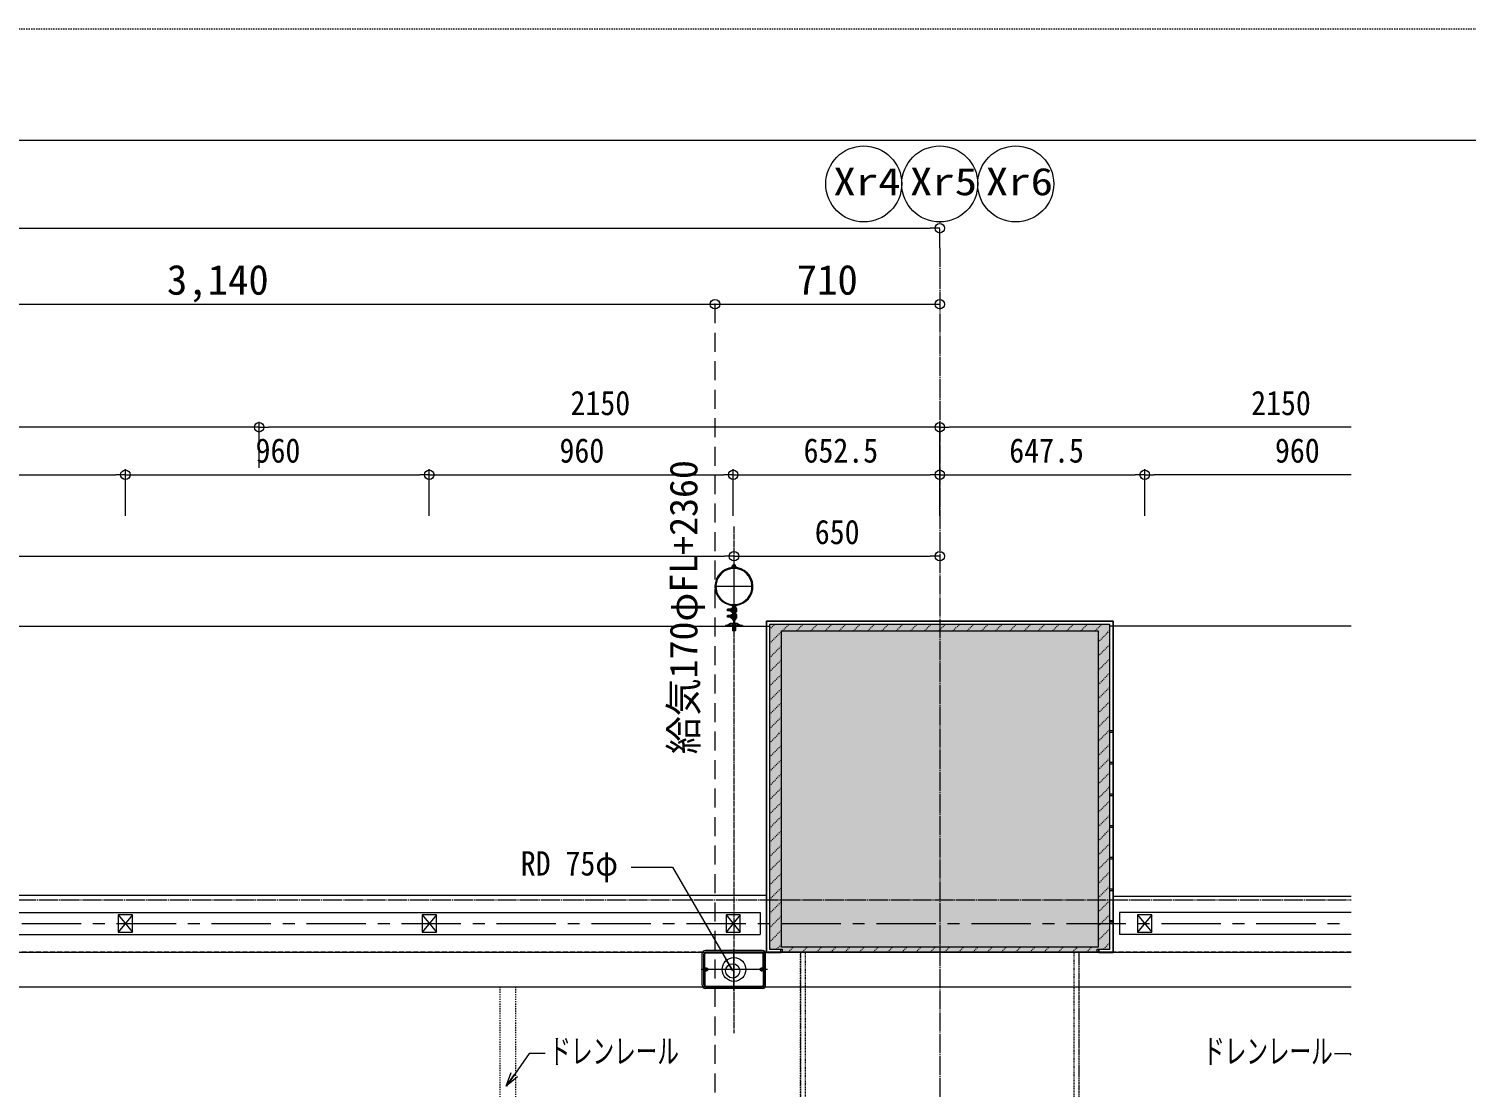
# Model space of a CAD drawing. Units: millimetres at full size, sheet at 1:30. Extents: x -17796 to 21385, y -23279 to 7734.
# Drawn here: x -12017 to -7477, y 4390 to 7734 of the extents above; entities that cross this region are included whole.
import ezdxf
from ezdxf.enums import TextEntityAlignment as Align

# ---------------------------------------------------------------- set-up
doc = ezdxf.new("R2010")
doc.units = ezdxf.units.MM
doc.header["$LTSCALE"] = 30
doc.header["$PDMODE"] = 32
doc.header["$PDSIZE"] = 30
for name, pattern in [('DASHED', [7.5, 6, -1.5]), ('DASHED2', [3, 2, -1]), ('LONG_DASHED_DOTTED', [15.25, 12, -1.5, 0.25, -1.5]), ('USER1', [0.26, 0.01, -0.25]), ('USER10', [0.12, 0.06, -0.06]), ('USER11', [0.25, 0.125, -0.125]), ('USER13', [10, 6.25, -1.25, 1.25, -1.25]), ('USER4', [0.78, 0.6, -0.06, 0.06, -0.06]), ('USER7', [0.2, 0.1, -0.1]), ('USER8', [0.75, 0.5, -0.25]), ('USER9', [2.3, 2, -0.1, 0.1, -0.1])]:
    doc.linetypes.add(name, pattern=pattern)
for name, color, linetype, lineweight in [('0-0_(S)電灯', 7, 'Continuous', 18), ('0-1_(W)電灯', 253, 'Continuous', 18), ('0-E_遮音材', 254, 'Continuous', 18), ('0-F_ｶｰﾃﾝﾚｰﾙ', 94, 'Continuous', 18), ('1-0_掃き出しﾏｰｸ', 253, 'USER7', 18), ('1-8_CH表記', 2, 'Continuous', 18), ('1-C_鋼製建具', 253, 'USER8', 18), ('1-F_衛生陶器・住設', 2, 'USER9', 18), ('2-1_', 7, 'Continuous', 9), ('2-4_', 5, 'Continuous', 9), ('2-E_', 253, 'USER10', 18), ('3-2_寸法', 142, 'Continuous', 18), ('3-6_躯体断面線', 52, 'USER4', 18), ('3-D_雲マーク・質疑コ', 3, 'USER11', 18), ('5-3_役物', 6, 'Continuous', 18), ('6-6_床スリーブ', 4, 'Continuous', 9), ('6-A_寸法', 5, 'Continuous', 18), ('6-B_ﾊｯﾁﾝｸﾞ', 7, 'Continuous', 18), ('6-C_---', 6, 'Continuous', 18), ('6-E_電気', 61, 'Continuous', 18), ('7-0_ダクト', 7, 'Continuous', 18), ('7-3_梁スリーブ', 253, 'USER7', 18), ('D-6_白実線', 134, 'Continuous', 9), ('F-6_白実線', 134, 'Continuous', 9)]:
    doc.layers.add(name, color=color, linetype=linetype, lineweight=lineweight)
doc.styles.add('ＭＳ ゴシック', font='')
doc.styles.get('ＭＳ ゴシック').set_extended_font_data('MS Gothic')

msp = doc.modelspace()

# ---------------------------------------------------------------- linework, layer by layer
at = {"layer": '0-0_(S)電灯', "color": 4, "linetype": 'USER1'}
msp.add_lwpolyline([(-17795.56, 7734.32), (6866.76, 7734.32), (6866.76, -9684.73), (-17795.56, -9684.73)], close=True, dxfattribs=at)
at = {"layer": '0-0_(S)電灯', "lineweight": 9}
msp.add_lwpolyline([(-17194.4, 7382.42), (6265.6, 7382.42), (6265.6, -9332.83), (-17194.4, -9332.83)], close=True, dxfattribs=at)
at = {"layer": '0-1_(W)電灯', "color": 6}
for p, q in [((-9789.72, 4696.53), (-9789.72, 4827.28)), ((-9883.61, 4752.42), (-9883.61, 4772.42)), ((-9882.22, 4768.17), (-9882.22, 4811.67)), ((-9877.22, 4756.06), (-9877.22, 4768.75)), ((-9702.22, 4756.06), (-9702.22, 4768.75)), ((-9697.22, 4768.17), (-9697.22, 4811.67)), ((-9695.84, 4752.42), (-9695.84, 4772.42)), ((-9684.21, 4762.42), (-9893.37, 4762.42)), ((-9882.22, 4756.67), (-9882.22, 4713.17)), ((-9880.47, 4767.17), (-9879.46, 4767.17)), ((-9880.47, 4757.67), (-9879.46, 4757.67)), ((-9699.99, 4767.17), (-9698.97, 4767.17)), ((-9698.97, 4757.67), (-9699.99, 4757.67)), ((-9697.22, 4756.67), (-9697.22, 4713.17))]:
    msp.add_line(p, q, dxfattribs=at)
at = {"layer": '0-1_(W)電灯', "color": 6, "linetype": 'USER11'}
for p, q in [((-10529.45, 4707.42), (-10529.45, 3488.98)), ((-10479.45, 4707.42), (-10479.45, 3488.98))]:
    msp.add_line(p, q, dxfattribs=at)
at = {"layer": '0-1_(W)電灯', "color": 94}
for p in [(-7892.87, 4497.25), (-7839.72, 4492.16)]:
    msp.add_line(p, (-7843.29, 4497.25), dxfattribs=at)
at = {"layer": '0-1_(W)電灯', "color": 7}
msp.add_line((-10508.99, 4393.23), (-10483.18, 4430.1), dxfattribs=at)
at = {"layer": '0-1_(W)電灯', "color": 6}
for points in [[(-9699.72, 4822.42), (-9789.72, 4822.42), (-9879.72, 4822.42)], [(-9699.8, 4817.34), (-9789.72, 4817.34), (-9879.65, 4817.34)], [(-9878.72, 4815.17), (-9789.72, 4815.17), (-9700.72, 4815.17)], [(-9878.72, 4814.67), (-9789.72, 4814.67), (-9700.72, 4814.67)], [(-9798.72, 4816.31), (-9789.72, 4816.31), (-9780.72, 4816.31)], [(-9889.72, 4712.42), (-9889.72, 4762.42), (-9889.72, 4812.42)], [(-9884.65, 4712.49), (-9884.65, 4762.42), (-9884.65, 4812.34)], [(-9881.47, 4768.17), (-9881.47, 4772.42), (-9881.72, 4772.92), (-9881.72, 4811.67)], [(-9697.97, 4768.17), (-9697.97, 4772.42), (-9697.72, 4772.92), (-9697.72, 4811.67)], [(-9694.8, 4712.49), (-9694.8, 4762.42), (-9694.8, 4812.34)], [(-9689.72, 4712.42), (-9689.72, 4762.42), (-9689.72, 4812.42)], [(-9881.47, 4756.67), (-9881.47, 4752.42), (-9881.72, 4751.92), (-9881.72, 4713.17)], [(-9879.22, 4761.92), (-9881.22, 4761.92), (-9881.22, 4762.92), (-9879.22, 4762.92)], [(-9877.72, 4764.42), (-9877.72, 4766.42), (-9876.72, 4766.42), (-9876.72, 4764.42)], [(-9876.72, 4760.42), (-9876.72, 4758.42), (-9877.72, 4758.42), (-9877.72, 4760.42)], [(-9875.22, 4761.92), (-9873.22, 4761.92), (-9873.22, 4762.92), (-9875.22, 4762.92)], [(-9704.22, 4761.92), (-9706.22, 4761.92), (-9706.22, 4762.92), (-9704.22, 4762.92)], [(-9701.72, 4764.42), (-9701.72, 4766.42), (-9702.72, 4766.42), (-9702.72, 4764.42)], [(-9702.72, 4760.42), (-9702.72, 4758.42), (-9701.72, 4758.42), (-9701.72, 4760.42)], [(-9700.22, 4761.92), (-9698.22, 4761.92), (-9698.22, 4762.92), (-9700.22, 4762.92)], [(-9697.97, 4756.67), (-9697.97, 4752.42), (-9697.72, 4751.92), (-9697.72, 4713.17)], [(-9699.72, 4702.42), (-9789.72, 4702.42), (-9879.72, 4702.42)], [(-9699.8, 4707.49), (-9789.72, 4707.49), (-9879.65, 4707.49)], [(-9878.72, 4710.17), (-9789.72, 4710.17), (-9700.72, 4710.17)], [(-9878.72, 4709.67), (-9789.72, 4709.67), (-9700.72, 4709.67)]]:
    msp.add_lwpolyline(points, dxfattribs=at)
at = {"layer": '0-1_(W)電灯', "color": 94}
msp.add_lwpolyline([(-10386.58, 4497.25), (-10436.16, 4497.25), (-10508.47, 4393.97)], dxfattribs=at)
at = {"layer": '0-1_(W)電灯', "color": 7}
msp.add_lwpolyline([(-10473.3, 4423.18), (-10508.99, 4393.23), (-10493.05, 4437.01)], dxfattribs=at)
at = {"layer": '0-1_(W)電灯', "color": 6}
for centre, radius in [((-9789.72, 4762.42), 37.5), ((-9877.22, 4762.42), 5.25), ((-9702.22, 4762.42), 5.25)]:
    msp.add_circle(centre, radius, dxfattribs=at)
for centre, radius, start, end in [((-9879.72, 4812.42), 10, 90, 180), ((-9879.65, 4812.34), 5, 90, 180), ((-9878.72, 4811.67), 3.5, 90, 180), ((-9878.72, 4811.67), 3, 90, 180), ((-9798.72, 4814.31), 2, 25.50204, 90), ((-9780.72, 4814.31), 2, 90, 154.49796), ((-9700.72, 4811.67), 3.5, 0, 90), ((-9700.72, 4811.67), 3, 0, 90), ((-9699.8, 4812.34), 5, 0, 90), ((-9699.72, 4812.42), 10, 0, 90), ((-9881.61, 4772.42), 2, 180.13031, 252.20795), ((-9880.47, 4768.17), 1.75, 180, 265.29556), ((-9880.47, 4768.17), 1, 180, 270), ((-9698.97, 4768.17), 1, 270, 0), ((-9698.97, 4768.17), 1.75, 274.69832, 0), ((-9697.83, 4772.42), 2, 287.79361, 359.86967), ((-9881.61, 4752.42), 2, 107.79204, 180), ((-9880.47, 4756.67), 1.75, 94.70444, 180), ((-9880.47, 4756.67), 1, 90, 180), ((-9879.22, 4764.42), 1.5, 270, 0), ((-9879.22, 4760.42), 1.5, 0, 90), ((-9875.22, 4764.42), 1.5, 180, 270), ((-9875.22, 4760.42), 1.5, 90, 180), ((-9704.22, 4764.42), 1.5, 270, 0), ((-9704.22, 4760.42), 1.5, 0, 90), ((-9700.22, 4764.42), 1.5, 180, 270), ((-9700.22, 4760.42), 1.5, 90, 180), ((-9698.97, 4756.67), 1, 0, 90), ((-9698.97, 4756.67), 1.75, 0, 85.30167), ((-9697.83, 4752.42), 2, 0, 72.20639), ((-9879.72, 4712.42), 10, 180, 270), ((-9879.65, 4712.49), 5, 180, 270), ((-9878.72, 4713.17), 3.5, 180, 270), ((-9878.72, 4713.17), 3, 180, 270), ((-9700.72, 4713.17), 3, 270, 0), ((-9700.72, 4713.17), 3.5, 270, 0), ((-9699.8, 4712.49), 5, 270, 0), ((-9699.72, 4712.42), 10, 270, 0)]:
    msp.add_arc(centre, radius, start, end, dxfattribs=at)
at = {"layer": '0-E_遮音材'}
for points in [[(-8602.22, 5852.42), (-9677.22, 4826.42), (-9677.22, 5852.42)], [(-8602.22, 4826.42), (-9677.22, 4826.42), (-8602.22, 5852.42)], [(-8602.22, 4826.42), (-9637.22, 4826.42), (-9677.22, 4826.42)], [(-9637.22, 4826.42), (-8642.22, 4817.42), (-9637.22, 4817.42)], [(-9637.22, 4826.42), (-8642.22, 4826.42), (-8642.22, 4817.42)], [(-8602.22, 4826.42), (-8642.22, 4826.42), (-9637.22, 4826.42)]]:
    msp.add_solid(points, dxfattribs=at)
at = {"layer": '0-F_ｶｰﾃﾝﾚｰﾙ', "color": 7}
msp.add_line((-9793.72, 4757.95), (-9816.33, 4796.86), dxfattribs=at)
at = {"layer": '0-F_ｶｰﾃﾝﾚｰﾙ'}
msp.add_lwpolyline([(-10114.81, 5085.67), (-9984.16, 5085.67), (-9794.18, 4758.73)], dxfattribs=at)
at = {"layer": '0-F_ｶｰﾃﾝﾚｰﾙ', "color": 7}
msp.add_circle((-9793.72, 4757.95), 22.5, dxfattribs=at)
at = {"layer": '1-0_掃き出しﾏｰｸ'}
for p, q in [((-9677.22, 5836.86), (-9661.66, 5852.42)), ((-9677.22, 5791.96), (-9639.72, 5829.46)), ((-9636.76, 5832.42), (-9616.76, 5852.42)), ((-9591.86, 5832.42), (-9571.86, 5852.42)), ((-9546.96, 5832.42), (-9526.96, 5852.42)), ((-9502.06, 5832.42), (-9482.06, 5852.42)), ((-9457.16, 5832.42), (-9437.16, 5852.42)), ((-9412.26, 5832.42), (-9392.26, 5852.42)), ((-9367.35, 5832.42), (-9347.35, 5852.42)), ((-9322.45, 5832.42), (-9302.45, 5852.42)), ((-9277.55, 5832.42), (-9257.55, 5852.42)), ((-9232.65, 5832.42), (-9212.65, 5852.42)), ((-9187.75, 5832.42), (-9167.75, 5852.42)), ((-9142.85, 5832.42), (-9122.85, 5852.42)), ((-9097.95, 5832.42), (-9077.95, 5852.42)), ((-9053.05, 5832.42), (-9033.05, 5852.42)), ((-9008.14, 5832.42), (-8988.14, 5852.42)), ((-8963.24, 5832.42), (-8943.24, 5852.42)), ((-8918.34, 5832.42), (-8898.34, 5852.42)), ((-8873.44, 5832.42), (-8853.44, 5852.42)), ((-8828.54, 5832.42), (-8808.54, 5852.42)), ((-8783.64, 5832.42), (-8763.64, 5852.42)), ((-8738.74, 5832.42), (-8718.74, 5852.42)), ((-8693.84, 5832.42), (-8673.84, 5852.42)), ((-8648.93, 5832.42), (-8628.93, 5852.42)), ((-8639.72, 5796.73), (-8602.22, 5834.23)), ((-9677.22, 5747.05), (-9639.72, 5784.55)), ((-8639.72, 5751.82), (-8602.22, 5789.32)), ((-9677.22, 5702.15), (-9639.72, 5739.65)), ((-8639.72, 5706.92), (-8602.22, 5744.42)), ((-9677.22, 5657.25), (-9639.72, 5694.75)), ((-8639.72, 5662.02), (-8602.22, 5699.52)), ((-9677.22, 5612.35), (-9639.72, 5649.85)), ((-8639.72, 5617.12), (-8602.22, 5654.62)), ((-9677.22, 5567.45), (-9639.72, 5604.95)), ((-8639.72, 5572.22), (-8602.22, 5609.72)), ((-9677.22, 5522.55), (-9639.72, 5560.05)), ((-8639.72, 5527.32), (-8602.22, 5564.82)), ((-9677.22, 5477.65), (-9639.72, 5515.15)), ((-8639.72, 5482.42), (-8602.22, 5519.92)), ((-9677.22, 5432.74), (-9639.72, 5470.24)), ((-8639.72, 5437.52), (-8602.22, 5475.02)), ((-9677.22, 5387.84), (-9639.72, 5425.34)), ((-8639.72, 5392.61), (-8602.22, 5430.11)), ((-9677.22, 5342.94), (-9639.72, 5380.44)), ((-8639.72, 5347.71), (-8602.22, 5385.21)), ((-9677.22, 5298.04), (-9639.72, 5335.54)), ((-8639.72, 5302.81), (-8602.22, 5340.31)), ((-9677.22, 5253.14), (-9639.72, 5290.64)), ((-8639.72, 5257.91), (-8602.22, 5295.41)), ((-9677.22, 5208.24), (-9639.72, 5245.74)), ((-8639.72, 5213.01), (-8602.22, 5250.51)), ((-9677.22, 5163.34), (-9639.72, 5200.84)), ((-8639.72, 5168.11), (-8602.22, 5205.61)), ((-9677.22, 5118.44), (-9639.72, 5155.94)), ((-8639.72, 5123.21), (-8602.22, 5160.71)), ((-9677.22, 5073.53), (-9639.72, 5111.03)), ((-8639.72, 5078.31), (-8602.22, 5115.81)), ((-9677.22, 5028.63), (-9639.72, 5066.13)), ((-8639.72, 5033.4), (-8602.22, 5070.9)), ((-9677.22, 4983.73), (-9639.72, 5021.23)), ((-8639.72, 4988.5), (-8602.22, 5026)), ((-9677.22, 4938.83), (-9639.72, 4976.33)), ((-8639.72, 4943.6), (-8602.22, 4981.1)), ((-9677.22, 4893.93), (-9639.72, 4931.43)), ((-8639.72, 4898.7), (-8602.22, 4936.2)), ((-9677.22, 4849.03), (-9639.72, 4886.53)), ((-8639.72, 4853.8), (-8602.22, 4891.3)), ((-9654.93, 4826.42), (-9639.72, 4841.63)), ((-9619.03, 4817.42), (-9604.03, 4832.42)), ((-9574.13, 4817.42), (-9559.13, 4832.42)), ((-9529.23, 4817.42), (-9514.23, 4832.42)), ((-9484.33, 4817.42), (-9469.33, 4832.42)), ((-9439.43, 4817.42), (-9424.43, 4832.42)), ((-9394.53, 4817.42), (-9379.53, 4832.42)), ((-9349.63, 4817.42), (-9334.63, 4832.42)), ((-9304.72, 4817.42), (-9289.72, 4832.42)), ((-9259.82, 4817.42), (-9244.82, 4832.42)), ((-9214.92, 4817.42), (-9199.92, 4832.42)), ((-9170.02, 4817.42), (-9155.02, 4832.42)), ((-9125.12, 4817.42), (-9110.12, 4832.42)), ((-9080.22, 4817.42), (-9065.22, 4832.42)), ((-9035.32, 4817.42), (-9020.32, 4832.42)), ((-8990.41, 4817.42), (-8975.41, 4832.42)), ((-8945.51, 4817.42), (-8930.51, 4832.42)), ((-8900.61, 4817.42), (-8885.61, 4832.42)), ((-8855.71, 4817.42), (-8840.71, 4832.42)), ((-8810.81, 4817.42), (-8795.81, 4832.42)), ((-8765.91, 4817.42), (-8750.91, 4832.42)), ((-8721.01, 4817.42), (-8706.01, 4832.42)), ((-8676.11, 4817.42), (-8661.11, 4832.42)), ((-8622.2, 4826.42), (-8602.22, 4846.4))]:
    msp.add_line(p, q, dxfattribs=at)
at = {"layer": '1-0_掃き出しﾏｰｸ', "color": 61, "linetype": 'Continuous'}
for p, q in [((-8602.22, 5517.42), (-8592.22, 5517.42)), ((-8602.22, 5512.42), (-8592.22, 5512.42)), ((-8602.22, 5417.42), (-8592.22, 5417.42)), ((-8602.22, 5412.42), (-8592.22, 5412.42)), ((-8602.22, 5317.42), (-8592.22, 5317.42)), ((-8602.22, 5312.42), (-8592.22, 5312.42)), ((-8602.22, 5217.42), (-8592.22, 5217.42)), ((-8602.22, 5212.42), (-8592.22, 5212.42)), ((-8602.22, 5117.42), (-8592.22, 5117.42)), ((-8602.22, 5112.42), (-8592.22, 5112.42)), ((-8602.22, 5017.42), (-8592.22, 5017.42)), ((-8602.22, 5012.42), (-8592.22, 5012.42)), ((-8602.22, 4917.42), (-8592.22, 4917.42)), ((-8602.22, 4912.42), (-8592.22, 4912.42)), ((-8637.22, 4817.42), (-8637.22, 4826.42))]:
    msp.add_line(p, q, dxfattribs=at)
at = {"layer": '1-0_掃き出しﾏｰｸ', "color": 7, "linetype": 'Continuous'}
for p, q in [((-9677.22, 4826.42), (-9637.22, 4826.42)), ((-8642.22, 4826.42), (-8602.22, 4826.42)), ((-8642.22, 4817.42), (-8642.22, 4826.42))]:
    msp.add_line(p, q, dxfattribs=at)
at = {"layer": '1-0_掃き出しﾏｰｸ', "color": 61, "linetype": 'Continuous'}
for points in [[(-8592.22, 4817.42), (-9687.22, 4817.42), (-9687.22, 5862.42), (-8592.22, 5862.42)], [(-9639.72, 5832.42), (-8639.72, 5832.42), (-8639.72, 4832.42), (-9639.72, 4832.42)]]:
    msp.add_lwpolyline(points, close=True, dxfattribs=at)
at = {"layer": '1-0_掃き出しﾏｰｸ', "color": 7, "linetype": 'Continuous'}
for points in [[(-8602.22, 4826.42), (-8602.22, 5852.42), (-9677.22, 5852.42), (-9677.22, 4826.42)], [(-9637.22, 4826.42), (-9637.22, 4817.42), (-8642.22, 4817.42)]]:
    msp.add_lwpolyline(points, dxfattribs=at)
at = {"layer": '1-8_CH表記'}
for p, q in [((-15209.72, 7103.97), (-9169.72, 7103.97)), ((-9139.72, 7123.97), (-9139.72, 7121.47))]:
    msp.add_line(p, q, dxfattribs=at)
at = {"layer": '1-8_CH表記', "color": 7}
msp.add_line((-9139.72, 7103.97), (-9169.72, 7103.97), dxfattribs=at)
at = {"layer": '1-8_CH表記'}
for centre in [(-9379.72, 7243.97), (-9139.72, 7243.97), (-8899.72, 7243.97)]:
    msp.add_circle(centre, 120, dxfattribs=at)
at = {"layer": '1-8_CH表記', "color": 7}
msp.add_circle((-9139.72, 7103.97), 15, dxfattribs=at)
at = {"layer": '1-C_鋼製建具', "color": 4, "linetype": 'Continuous'}
for p, q in [((-14702.22, 5847.42), (-9677.22, 5847.42)), ((-7839.72, 5847.42), (-8602.22, 5847.42))]:
    msp.add_line(p, q, dxfattribs=at)
at = {"layer": '1-C_鋼製建具'}
msp.add_line((-7839.72, 4817.42), (-15739.72, 4817.42), dxfattribs=at)
msp.add_line((-7839.72, 4817.42), (-15739.72, 4817.42), dxfattribs=at)
at = {"layer": '1-F_衛生陶器・住設'}
for p, q in [((-9139.72, 7041.73), (-9139.72, 7103.97)), ((-9139.72, 7041.73), (-9139.72, -7887.16)), ((-16539.72, 4982.42), (-7839.72, 4982.42))]:
    msp.add_line(p, q, dxfattribs=at)
at = {"layer": '2-1_', "color": 140, "lineweight": 18}
for p, q in [((-14692.22, 4997.42), (-9687.22, 4997.42)), ((-7839.72, 4992.42), (-8592.22, 4992.42)), ((-16539.72, 4817.42), (-7839.72, 4817.42)), ((-16539.72, 4707.42), (-7839.72, 4707.42))]:
    msp.add_line(p, q, dxfattribs=at)
at = {"layer": '2-4_', "color": 191, "lineweight": 18}
for p, q in [((-15209.72, 6067.88), (-9819.72, 6067.88)), ((-9789.72, 6067.88), (-9789.72, 6050.38)), ((-9789.72, 6067.88), (-9789.72, 6050.38)), ((-9759.72, 6067.88), (-9169.72, 6067.88)), ((-9139.72, 6067.88), (-9139.72, 6050.38))]:
    msp.add_line(p, q, dxfattribs=at)
at = {"layer": '2-4_', "color": 7, "lineweight": 18}
for p, q in [((-9789.72, 6067.88), (-9819.72, 6067.88)), ((-9789.72, 6067.88), (-9759.72, 6067.88)), ((-9139.72, 6067.88), (-9169.72, 6067.88))]:
    msp.add_line(p, q, dxfattribs=at)
for centre in [(-9789.72, 6067.88), (-9789.72, 6067.88), (-9139.72, 6067.88)]:
    msp.add_circle(centre, 15, dxfattribs=at)
at = {"layer": '2-E_'}
for p, q in [((-9579.72, 4817.42), (-9579.72, 3382.42)), ((-9564.72, 4817.42), (-9564.72, 3382.42)), ((-8714.72, 3382.42), (-8714.72, 4817.42)), ((-8699.72, 3382.42), (-8699.72, 4817.42))]:
    msp.add_line(p, q, dxfattribs=at)
at = {"layer": '3-2_寸法'}
for p, q in [((-9687.22, 4917.42), (-9687.22, 4817.42)), ((-8592.22, 4917.42), (-8592.22, 4817.42))]:
    msp.add_line(p, q, dxfattribs=at)
at = {"layer": '3-6_躯体断面線'}
msp.add_line((-9789.72, 6162.31), (-9789.72, 4561.32), dxfattribs=at)
at = {"layer": '3-D_雲マーク・質疑コ'}
for points in [[(-9564.72, 3382.42), (-9579.72, 3382.42), (-9579.72, 4817.42)], [(-8714.72, 3382.42), (-8699.72, 3382.42), (-8699.72, 4817.42)]]:
    msp.add_lwpolyline(points, dxfattribs=at)
at = {"layer": '5-3_役物'}
msp.add_lwpolyline([(-8637.22, 4826.42), (-8637.22, 4816.42), (-8592.22, 4816.42), (-8592.22, 5862.42), (-9687.22, 5862.42), (-9687.22, 4816.42), (-9642.22, 4816.42), (-9642.22, 4826.42)], dxfattribs=at)
at = {"layer": '6-6_床スリーブ', "color": 52, "linetype": 'LONG_DASHED_DOTTED'}
for p, q in [((-9789.72, 6045.71), (-9789.72, 5828.51)), ((-9728.91, 5972.42), (-9850.96, 5972.42))]:
    msp.add_line(p, q, dxfattribs=at)
at = {"layer": '6-6_床スリーブ', "color": 3, "linetype": 'LONG_DASHED_DOTTED'}
msp.add_line((-9797.61, 6035.42), (-9781.99, 6035.42), dxfattribs=at)
at = {"layer": '6-6_床スリーブ'}
for p, q in [((-9798.73, 5903.67), (-9794.22, 5903.67)), ((-9781.7, 5903.44), (-9785.22, 5903.44)), ((-9799.22, 5900.38), (-9810.22, 5900.38)), ((-9799.22, 5895.46), (-9810.22, 5895.46)), ((-9799.22, 5880.38), (-9810.22, 5880.38)), ((-9799.22, 5875.46), (-9810.22, 5875.46)), ((-9799.22, 5900.92), (-9809.68, 5900.92)), ((-9799.22, 5894.92), (-9809.68, 5894.92)), ((-9799.22, 5880.92), (-9809.68, 5880.92)), ((-9799.22, 5874.92), (-9809.68, 5874.92)), ((-9799.22, 5893.61), (-9799.22, 5902.22)), ((-9799.22, 5873.61), (-9799.22, 5882.22)), ((-9798.73, 5900.78), (-9794.22, 5900.78)), ((-9798.73, 5895.05), (-9794.22, 5895.05)), ((-9798.73, 5892.17), (-9794.22, 5892.17)), ((-9798.73, 5883.67), (-9794.22, 5883.67)), ((-9798.73, 5880.78), (-9794.22, 5880.78)), ((-9798.73, 5875.05), (-9794.22, 5875.05)), ((-9798.73, 5872.17), (-9794.22, 5872.17)), ((-9781.7, 5900.92), (-9785.22, 5900.92)), ((-9781.7, 5894.92), (-9785.22, 5894.92)), ((-9781.7, 5892.39), (-9785.22, 5892.39)), ((-9781.7, 5883.44), (-9785.22, 5883.44)), ((-9781.7, 5880.92), (-9785.22, 5880.92)), ((-9781.7, 5874.92), (-9785.22, 5874.92)), ((-9781.7, 5872.39), (-9785.22, 5872.39)), ((-9781.22, 5893.65), (-9781.22, 5902.18)), ((-9781.22, 5873.65), (-9781.22, 5882.18))]:
    msp.add_line(p, q, dxfattribs=at)
at = {"layer": '6-6_床スリーブ', "color": 3}
for p, q in [((-9794.22, 5910.76), (-9794.22, 5867.42)), ((-9785.22, 5910.76), (-9785.22, 5867.42)), ((-9794.22, 5867.42), (-9791.22, 5867.42)), ((-9788.22, 5867.42), (-9785.22, 5867.42))]:
    msp.add_line(p, q, dxfattribs=at)
at = {"layer": '6-6_床スリーブ', "linetype": 'DASHED'}
for p, q in [((-9794.22, 5892.17), (-9794.22, 5903.67)), ((-9785.22, 5892.39), (-9785.22, 5903.44)), ((-9794.22, 5872.17), (-9794.22, 5883.67)), ((-9785.22, 5872.39), (-9785.22, 5883.44))]:
    msp.add_line(p, q, dxfattribs=at)
at = {"layer": '6-6_床スリーブ', "color": 2}
for p, q in [((-9791.22, 5915.42), (-9791.22, 5855.42)), ((-9816.22, 5848.92), (-9816.22, 5847.42)), ((-9763.22, 5848.92), (-9816.22, 5848.92)), ((-9801.17, 5855.42), (-9811.17, 5848.92)), ((-9778.28, 5855.42), (-9801.17, 5855.42)), ((-9794.49, 5847.42), (-9794.49, 5832.92)), ((-9784.96, 5832.92), (-9794.49, 5832.92)), ((-9793.49, 5831.92), (-9794.49, 5832.92)), ((-9793.49, 5847.42), (-9793.49, 5831.92)), ((-9785.96, 5831.92), (-9793.49, 5831.92)), ((-9785.96, 5847.42), (-9785.96, 5831.92)), ((-9784.96, 5832.92), (-9785.96, 5831.92)), ((-9784.96, 5847.42), (-9784.96, 5832.92)), ((-9778.28, 5855.42), (-9768.28, 5848.92))]:
    msp.add_line(p, q, dxfattribs=at)
at = {"layer": '6-6_床スリーブ', "color": 2, "linetype": 'DASHED'}
for p, q in [((-9791.22, 5908.42), (-9788.22, 5908.42)), ((-9791.22, 5873.42), (-9788.22, 5873.42)), ((-9800.72, 5853.92), (-9810.72, 5847.42)), ((-9778.72, 5853.92), (-9800.72, 5853.92)), ((-9794.72, 5853.92), (-9794.72, 5848.92)), ((-9794.49, 5847.42), (-9794.49, 5848.92)), ((-9793.49, 5847.42), (-9793.49, 5848.92)), ((-9785.96, 5847.42), (-9785.96, 5848.92)), ((-9784.96, 5847.42), (-9784.96, 5848.92)), ((-9784.72, 5853.92), (-9784.72, 5848.92)), ((-9778.72, 5853.92), (-9768.72, 5847.42))]:
    msp.add_line(p, q, dxfattribs=at)
at = {"layer": '6-6_床スリーブ', "linetype": 'LONG_DASHED_DOTTED'}
for p, q in [((-9779.42, 5897.92), (-9811.73, 5897.92)), ((-9779.42, 5877.92), (-9811.73, 5877.92))]:
    msp.add_line(p, q, dxfattribs=at)
at = {"layer": '6-6_床スリーブ', "color": 2}
for points in [[(-9791.22, 5915.42), (-9788.22, 5915.42), (-9788.22, 5855.42)], [(-9763.22, 5848.92), (-9763.22, 5847.42), (-9816.22, 5847.42)]]:
    msp.add_lwpolyline(points, dxfattribs=at)
at = {"layer": '6-6_床スリーブ'}
for points in [[(-9810.22, 5895.46), (-9809.68, 5894.92), (-9809.68, 5900.92), (-9810.22, 5900.38)], [(-9810.22, 5875.46), (-9809.68, 5874.92), (-9809.68, 5880.92), (-9810.22, 5880.38)]]:
    msp.add_lwpolyline(points, close=True, dxfattribs=at)
at = {"layer": '6-6_床スリーブ', "color": 3}
msp.add_circle((-9789.72, 6035.42), 3, dxfattribs=at)
for centre, radius, start, end in [((-9789.72, 6035.42), 6, 327.00577, 270), ((-9789.72, 5972.42), 60, 94.84381, 263.98212), ((-9789.72, 5972.42), 57, 89.99998, 263.98212), ((-9789.72, 5972.42), 60, 276.01787, 89.99998), ((-9789.72, 5972.42), 57, 276.01787, 89.99998), ((-9796.22, 5910.76), 2, 359.99997, 83.98212), ((-9796.22, 5910.76), 5, 359.99998, 83.98212), ((-9783.22, 5910.76), 5, 96.01787, 180), ((-9783.22, 5910.76), 2, 96.01787, 180)]:
    msp.add_arc(centre, radius, start, end, dxfattribs=at)
at = {"layer": '6-6_床スリーブ'}
for centre, radius, start, end in [((-9796.86, 5902.22), 2.37, 142.44278, 217.55722), ((-9783.12, 5902.18), 1.9, 318.35789, 41.64212), ((-9790.63, 5897.92), 8.6, 160.548, 199.452), ((-9796.86, 5893.61), 2.37, 142.44278, 217.55722), ((-9796.86, 5882.22), 2.37, 142.44278, 217.55722), ((-9790.63, 5877.92), 8.6, 160.548, 199.452), ((-9796.86, 5873.61), 2.37, 142.44278, 217.55722), ((-9790.84, 5897.92), 9.61, 341.81625, 18.18375), ((-9790.84, 5877.92), 9.61, 341.81625, 18.18375), ((-9783.12, 5893.65), 1.9, 318.35788, 41.64211), ((-9783.12, 5882.18), 1.9, 318.35789, 41.64212), ((-9783.12, 5873.65), 1.9, 318.35788, 41.64211)]:
    msp.add_arc(centre, radius, start, end, dxfattribs=at)
at = {"layer": '6-A_寸法', "color": 211, "linetype": 'USER13'}
msp.add_line((-16539.72, 4907.42), (-7839.72, 4907.42), dxfattribs=at)
at = {"layer": '6-B_ﾊｯﾁﾝｸﾞ', "color": 3}
for p, q in [((-12642.22, 6325.34), (-11742.22, 6325.34)), ((-11712.22, 6195.34), (-11712.22, 6342.84)), ((-11712.22, 6195.34), (-11712.22, 6342.84)), ((-11682.22, 6325.34), (-10782.22, 6325.34)), ((-10752.22, 6195.34), (-10752.22, 6342.84)), ((-10752.22, 6195.34), (-10752.22, 6342.84)), ((-10722.22, 6325.34), (-9822.22, 6325.34)), ((-9792.22, 6195.34), (-9792.22, 6342.84)), ((-9792.22, 6195.34), (-9792.22, 6342.84)), ((-9762.22, 6325.34), (-9169.72, 6325.34)), ((-9139.72, 6195.34), (-9139.72, 6342.84)), ((-9139.72, 6195.34), (-9139.72, 6342.84)), ((-9109.72, 6325.34), (-8522.22, 6325.34)), ((-8492.22, 6195.34), (-8492.22, 6342.84)), ((-8492.22, 6195.34), (-8492.22, 6342.84)), ((-7839.72, 6325.34), (-8462.22, 6325.34))]:
    msp.add_line(p, q, dxfattribs=at)
at = {"layer": '6-B_ﾊｯﾁﾝｸﾞ'}
for p, q in [((-11712.22, 6325.34), (-11742.22, 6325.34)), ((-11712.22, 6325.34), (-11682.22, 6325.34)), ((-10752.22, 6325.34), (-10782.22, 6325.34)), ((-10752.22, 6325.34), (-10722.22, 6325.34)), ((-9792.22, 6325.34), (-9822.22, 6325.34)), ((-9792.22, 6325.34), (-9762.22, 6325.34)), ((-9139.72, 6325.34), (-9169.72, 6325.34)), ((-9139.72, 6325.34), (-9109.72, 6325.34)), ((-8492.22, 6325.34), (-8522.22, 6325.34)), ((-8492.22, 6325.34), (-8462.22, 6325.34))]:
    msp.add_line(p, q, dxfattribs=at)
for centre in [(-11712.22, 6325.34), (-11712.22, 6325.34), (-10752.22, 6325.34), (-10752.22, 6325.34), (-9792.22, 6325.34), (-9792.22, 6325.34), (-9139.72, 6325.34), (-9139.72, 6325.34), (-8492.22, 6325.34), (-8492.22, 6325.34)]:
    msp.add_circle(centre, 15, dxfattribs=at)
at = {"layer": '6-C_---'}
for p, q in [((-14672.22, 4942.42), (-9707.22, 4942.42)), ((-11689.72, 4934.92), (-11734.72, 4879.92)), ((-11734.72, 4934.92), (-11689.72, 4879.92)), ((-10729.72, 4934.92), (-10774.72, 4879.92)), ((-10774.72, 4934.92), (-10729.72, 4879.92)), ((-9769.72, 4934.92), (-9814.72, 4879.92)), ((-9814.72, 4934.92), (-9769.72, 4879.92)), ((-9707.22, 4942.42), (-9707.22, 4872.42)), ((-8469.72, 4934.92), (-8514.72, 4879.92)), ((-8514.72, 4934.92), (-8469.72, 4879.92)), ((-14672.22, 4872.42), (-9707.22, 4872.42)), ((-7839.72, 4872.42), (-8572.22, 4872.42))]:
    msp.add_line(p, q, dxfattribs=at)
for points in [[(-11734.72, 4879.92), (-11689.72, 4879.92), (-11689.72, 4934.92), (-11734.72, 4934.92)], [(-10774.72, 4879.92), (-10729.72, 4879.92), (-10729.72, 4934.92), (-10774.72, 4934.92)], [(-9814.72, 4879.92), (-9769.72, 4879.92), (-9769.72, 4934.92), (-9814.72, 4934.92)], [(-8514.72, 4879.92), (-8469.72, 4879.92), (-8469.72, 4934.92), (-8514.72, 4934.92)]]:
    msp.add_lwpolyline(points, close=True, dxfattribs=at)
msp.add_lwpolyline([(-7839.72, 4942.42), (-8572.22, 4942.42), (-8572.22, 4872.42)], dxfattribs=at)
at = {"layer": '6-E_電気'}
for p, q in [((-8602.22, 5517.42), (-8592.22, 5517.42)), ((-8602.22, 5517.42), (-8592.22, 5517.42)), ((-8602.22, 5512.42), (-8592.22, 5512.42)), ((-8602.22, 5512.42), (-8592.22, 5512.42)), ((-8602.22, 5417.42), (-8592.22, 5417.42)), ((-8602.22, 5417.42), (-8592.22, 5417.42)), ((-8602.22, 5412.42), (-8592.22, 5412.42)), ((-8602.22, 5412.42), (-8592.22, 5412.42)), ((-8602.22, 5317.42), (-8592.22, 5317.42)), ((-8602.22, 5317.42), (-8592.22, 5317.42)), ((-8602.22, 5312.42), (-8592.22, 5312.42)), ((-8602.22, 5312.42), (-8592.22, 5312.42)), ((-8602.22, 5217.42), (-8592.22, 5217.42)), ((-8602.22, 5217.42), (-8592.22, 5217.42)), ((-8602.22, 5212.42), (-8592.22, 5212.42)), ((-8602.22, 5212.42), (-8592.22, 5212.42)), ((-8602.22, 5117.42), (-8592.22, 5117.42)), ((-8602.22, 5117.42), (-8592.22, 5117.42)), ((-8602.22, 5112.42), (-8592.22, 5112.42)), ((-8602.22, 5112.42), (-8592.22, 5112.42)), ((-8602.22, 5017.42), (-8592.22, 5017.42)), ((-8602.22, 5017.42), (-8592.22, 5017.42)), ((-8602.22, 5012.42), (-8592.22, 5012.42)), ((-8602.22, 5012.42), (-8592.22, 5012.42)), ((-8602.22, 4917.42), (-8592.22, 4917.42)), ((-8602.22, 4917.42), (-8592.22, 4917.42)), ((-8602.22, 4912.42), (-8592.22, 4912.42)), ((-8602.22, 4912.42), (-8592.22, 4912.42)), ((-8637.22, 4817.42), (-8637.22, 4826.42)), ((-8637.22, 4817.42), (-8637.22, 4826.42))]:
    msp.add_line(p, q, dxfattribs=at)
for points in [[(-8592.22, 4817.42), (-9687.22, 4817.42), (-9687.22, 5862.42), (-8592.22, 5862.42)], [(-8592.22, 4817.42), (-9687.22, 4817.42), (-9687.22, 5862.42), (-8592.22, 5862.42)], [(-9639.72, 5832.42), (-8639.72, 5832.42), (-8639.72, 4832.42), (-9639.72, 4832.42)], [(-9639.72, 5832.42), (-8639.72, 5832.42), (-8639.72, 4832.42), (-9639.72, 4832.42)]]:
    msp.add_lwpolyline(points, close=True, dxfattribs=at)
at = {"layer": '7-0_ダクト', "color": 30}
for p, q in [((-11319.72, 6475.34), (-13059.72, 6475.34)), ((-11289.72, 6346.99), (-11289.72, 6492.84)), ((-11289.72, 6346.99), (-11289.72, 6492.84)), ((-9169.72, 6475.34), (-11259.72, 6475.34)), ((-9139.72, 6466.58), (-9139.72, 6492.84)), ((-9139.72, 6341.27), (-9139.72, 6492.84)), ((-7839.72, 6475.34), (-9109.72, 6475.34))]:
    msp.add_line(p, q, dxfattribs=at)
at = {"layer": '7-0_ダクト'}
for p, q in [((-11289.72, 6475.34), (-11319.72, 6475.34)), ((-11289.72, 6475.34), (-11259.72, 6475.34)), ((-9139.72, 6475.34), (-9169.72, 6475.34)), ((-9139.72, 6475.34), (-9109.72, 6475.34))]:
    msp.add_line(p, q, dxfattribs=at)
for centre in [(-11289.72, 6475.34), (-11289.72, 6475.34), (-9139.72, 6475.34), (-9139.72, 6475.34)]:
    msp.add_circle(centre, 15, dxfattribs=at)
at = {"layer": '7-3_梁スリーブ'}
for p, q in [((-9677.22, 5836.86), (-9661.66, 5852.42)), ((-9677.22, 5791.96), (-9639.72, 5829.46)), ((-9636.76, 5832.42), (-9616.76, 5852.42)), ((-9591.86, 5832.42), (-9571.86, 5852.42)), ((-9546.96, 5832.42), (-9526.96, 5852.42)), ((-9502.06, 5832.42), (-9482.06, 5852.42)), ((-9457.16, 5832.42), (-9437.16, 5852.42)), ((-9412.26, 5832.42), (-9392.26, 5852.42)), ((-9367.35, 5832.42), (-9347.35, 5852.42)), ((-9322.45, 5832.42), (-9302.45, 5852.42)), ((-9277.55, 5832.42), (-9257.55, 5852.42)), ((-9232.65, 5832.42), (-9212.65, 5852.42)), ((-9187.75, 5832.42), (-9167.75, 5852.42)), ((-9142.85, 5832.42), (-9122.85, 5852.42)), ((-9097.95, 5832.42), (-9077.95, 5852.42)), ((-9053.05, 5832.42), (-9033.05, 5852.42)), ((-9008.14, 5832.42), (-8988.14, 5852.42)), ((-8963.24, 5832.42), (-8943.24, 5852.42)), ((-8918.34, 5832.42), (-8898.34, 5852.42)), ((-8873.44, 5832.42), (-8853.44, 5852.42)), ((-8828.54, 5832.42), (-8808.54, 5852.42)), ((-8783.64, 5832.42), (-8763.64, 5852.42)), ((-8738.74, 5832.42), (-8718.74, 5852.42)), ((-8693.84, 5832.42), (-8673.84, 5852.42)), ((-8648.93, 5832.42), (-8628.93, 5852.42)), ((-8639.72, 5796.73), (-8602.22, 5834.23)), ((-9677.22, 5747.05), (-9639.72, 5784.55)), ((-8639.72, 5751.82), (-8602.22, 5789.32)), ((-9677.22, 5702.15), (-9639.72, 5739.65)), ((-8639.72, 5706.92), (-8602.22, 5744.42)), ((-9677.22, 5657.25), (-9639.72, 5694.75)), ((-8639.72, 5662.02), (-8602.22, 5699.52)), ((-9677.22, 5612.35), (-9639.72, 5649.85)), ((-8639.72, 5617.12), (-8602.22, 5654.62)), ((-9677.22, 5567.45), (-9639.72, 5604.95)), ((-8639.72, 5572.22), (-8602.22, 5609.72)), ((-9677.22, 5522.55), (-9639.72, 5560.05)), ((-8639.72, 5527.32), (-8602.22, 5564.82)), ((-9677.22, 5477.65), (-9639.72, 5515.15)), ((-8639.72, 5482.42), (-8602.22, 5519.92)), ((-9677.22, 5432.74), (-9639.72, 5470.24)), ((-8639.72, 5437.52), (-8602.22, 5475.02)), ((-9677.22, 5387.84), (-9639.72, 5425.34)), ((-8639.72, 5392.61), (-8602.22, 5430.11)), ((-9677.22, 5342.94), (-9639.72, 5380.44)), ((-8639.72, 5347.71), (-8602.22, 5385.21)), ((-9677.22, 5298.04), (-9639.72, 5335.54)), ((-8639.72, 5302.81), (-8602.22, 5340.31)), ((-9677.22, 5253.14), (-9639.72, 5290.64)), ((-8639.72, 5257.91), (-8602.22, 5295.41)), ((-9677.22, 5208.24), (-9639.72, 5245.74)), ((-8639.72, 5213.01), (-8602.22, 5250.51)), ((-9677.22, 5163.34), (-9639.72, 5200.84)), ((-8639.72, 5168.11), (-8602.22, 5205.61)), ((-9677.22, 5118.44), (-9639.72, 5155.94)), ((-8639.72, 5123.21), (-8602.22, 5160.71)), ((-9677.22, 5073.53), (-9639.72, 5111.03)), ((-8639.72, 5078.31), (-8602.22, 5115.81)), ((-9677.22, 5028.63), (-9639.72, 5066.13)), ((-8639.72, 5033.4), (-8602.22, 5070.9)), ((-9677.22, 4983.73), (-9639.72, 5021.23)), ((-8639.72, 4988.5), (-8602.22, 5026)), ((-9677.22, 4938.83), (-9639.72, 4976.33)), ((-8639.72, 4943.6), (-8602.22, 4981.1)), ((-9677.22, 4893.93), (-9639.72, 4931.43)), ((-8639.72, 4898.7), (-8602.22, 4936.2)), ((-9677.22, 4849.03), (-9639.72, 4886.53)), ((-8639.72, 4853.8), (-8602.22, 4891.3)), ((-9654.93, 4826.42), (-9639.72, 4841.63)), ((-9619.03, 4817.42), (-9604.03, 4832.42)), ((-9574.13, 4817.42), (-9559.13, 4832.42)), ((-9529.23, 4817.42), (-9514.23, 4832.42)), ((-9484.33, 4817.42), (-9469.33, 4832.42)), ((-9439.43, 4817.42), (-9424.43, 4832.42)), ((-9394.53, 4817.42), (-9379.53, 4832.42)), ((-9349.63, 4817.42), (-9334.63, 4832.42)), ((-9304.72, 4817.42), (-9289.72, 4832.42)), ((-9259.82, 4817.42), (-9244.82, 4832.42)), ((-9214.92, 4817.42), (-9199.92, 4832.42)), ((-9170.02, 4817.42), (-9155.02, 4832.42)), ((-9125.12, 4817.42), (-9110.12, 4832.42)), ((-9080.22, 4817.42), (-9065.22, 4832.42)), ((-9035.32, 4817.42), (-9020.32, 4832.42)), ((-8990.41, 4817.42), (-8975.41, 4832.42)), ((-8945.51, 4817.42), (-8930.51, 4832.42)), ((-8900.61, 4817.42), (-8885.61, 4832.42)), ((-8855.71, 4817.42), (-8840.71, 4832.42)), ((-8810.81, 4817.42), (-8795.81, 4832.42)), ((-8765.91, 4817.42), (-8750.91, 4832.42)), ((-8721.01, 4817.42), (-8706.01, 4832.42)), ((-8676.11, 4817.42), (-8661.11, 4832.42)), ((-8622.2, 4826.42), (-8602.22, 4846.4))]:
    msp.add_line(p, q, dxfattribs=at)
at = {"layer": '7-3_梁スリーブ', "color": 61, "linetype": 'Continuous'}
for p, q in [((-8602.22, 5517.42), (-8592.22, 5517.42)), ((-8602.22, 5512.42), (-8592.22, 5512.42)), ((-8602.22, 5417.42), (-8592.22, 5417.42)), ((-8602.22, 5412.42), (-8592.22, 5412.42)), ((-8602.22, 5317.42), (-8592.22, 5317.42)), ((-8602.22, 5312.42), (-8592.22, 5312.42)), ((-8602.22, 5217.42), (-8592.22, 5217.42)), ((-8602.22, 5212.42), (-8592.22, 5212.42)), ((-8602.22, 5117.42), (-8592.22, 5117.42)), ((-8602.22, 5112.42), (-8592.22, 5112.42)), ((-8602.22, 5017.42), (-8592.22, 5017.42)), ((-8602.22, 5012.42), (-8592.22, 5012.42)), ((-8602.22, 4917.42), (-8592.22, 4917.42)), ((-8602.22, 4912.42), (-8592.22, 4912.42)), ((-8637.22, 4817.42), (-8637.22, 4826.42))]:
    msp.add_line(p, q, dxfattribs=at)
at = {"layer": '7-3_梁スリーブ', "color": 7, "linetype": 'Continuous'}
for p, q in [((-9677.22, 4826.42), (-9637.22, 4826.42)), ((-8642.22, 4826.42), (-8602.22, 4826.42)), ((-8642.22, 4817.42), (-8642.22, 4826.42))]:
    msp.add_line(p, q, dxfattribs=at)
at = {"layer": '7-3_梁スリーブ', "color": 61, "linetype": 'Continuous'}
for points in [[(-8592.22, 4817.42), (-9687.22, 4817.42), (-9687.22, 5862.42), (-8592.22, 5862.42)], [(-9639.72, 5832.42), (-8639.72, 5832.42), (-8639.72, 4832.42), (-9639.72, 4832.42)]]:
    msp.add_lwpolyline(points, close=True, dxfattribs=at)
at = {"layer": '7-3_梁スリーブ', "color": 7, "linetype": 'Continuous'}
for points in [[(-8602.22, 4826.42), (-8602.22, 5852.42), (-9677.22, 5852.42), (-9677.22, 4826.42)], [(-9637.22, 4826.42), (-9637.22, 4817.42), (-8642.22, 4817.42)]]:
    msp.add_lwpolyline(points, dxfattribs=at)
at = {"layer": 'D-6_白実線'}
for p, q in [((-12989.72, 6863.98), (-9849.72, 6863.98)), ((-9849.72, 6863.98), (-9139.72, 6863.98))]:
    msp.add_line(p, q, dxfattribs=at)
at = {"layer": 'F-6_白実線', "linetype": 'DASHED2'}
msp.add_line((-9849.72, 6863.98), (-9849.72, 3432.42), dxfattribs=at)
at = {"layer": 'F-6_白実線'}
for p in [(-9849.72, 6863.98), (-9139.72, 6863.98)]:
    msp.add_point(p, dxfattribs=at)

# ---------------------------------------------------------------- texts
at = {"layer": '0-1_(W)電灯', "color": 94, "style": 'ＭＳ ゴシック', "width": 0.65}
for p in [(-10372.92, 4442.45), (-8307.79, 4442.45)]:
    msp.add_text('ドレンレール', height=76.97, dxfattribs=at).set_placement(p, align=Align.BOTTOM_LEFT)
at = {"layer": '0-F_ｶｰﾃﾝﾚｰﾙ', "style": 'ＭＳ ゴシック', "width": 0.9}
msp.add_text('RD 75φ', height=76.97, dxfattribs=at).set_placement((-10463.32, 5036.04), align=Align.BOTTOM_LEFT)
at = {"layer": '1-8_CH表記', "style": 'ＭＳ ゴシック', "width": 1.2}
for s, p in [('Xr4', (-9475.72, 7182.32)), ('Xr5', (-9234.01, 7182.32)), ('Xr6', (-8994.01, 7182.32))]:
    msp.add_text(s, height=86.66, dxfattribs=at).set_placement(p, align=Align.BOTTOM_LEFT)
at = {"layer": '2-4_', "color": 9, "style": 'ＭＳ ゴシック', "width": 0.9}
msp.add_text('650', height=76.98, dxfattribs=at).set_placement((-9534.44, 6083.08), align=Align.BOTTOM_LEFT)
at = {"layer": '6-B_ﾊｯﾁﾝｸﾞ', "color": 9, "style": 'ＭＳ ゴシック', "width": 0.9}
for s, p in [('960', (-11300.8, 6340.53)), ('960', (-10340.8, 6340.53)), ('652.5', (-9569.97, 6340.53)), ('647.5', (-8919.97, 6340.53)), ('960', (-8080.8, 6340.53))]:
    msp.add_text(s, height=76.97, dxfattribs=at).set_placement(p, align=Align.BOTTOM_LEFT)
at = {"layer": '7-0_ダクト', "color": 9, "style": 'ＭＳ ゴシック', "width": 0.9}
for p in [(-10306.15, 6490.53), (-8156.15, 6490.53)]:
    msp.add_text('2150', height=76.98, dxfattribs=at).set_placement(p, align=Align.BOTTOM_LEFT)
at = {"layer": 'F-6_白実線', "style": 'ＭＳ ゴシック'}
for s, p in [('3,140', (-11580.97, 6865.78)), ('710', (-9591.47, 6865.78))]:
    msp.add_text(s, height=94.57, dxfattribs=at).set_placement(p, align=Align.BOTTOM_LEFT)
msp.add_text('給気170φFL+2360', height=87.98, rotation=90, dxfattribs=at).set_placement((-9878.79, 5442.05), align=Align.BOTTOM_LEFT)

doc.saveas('drawing.dxf')
